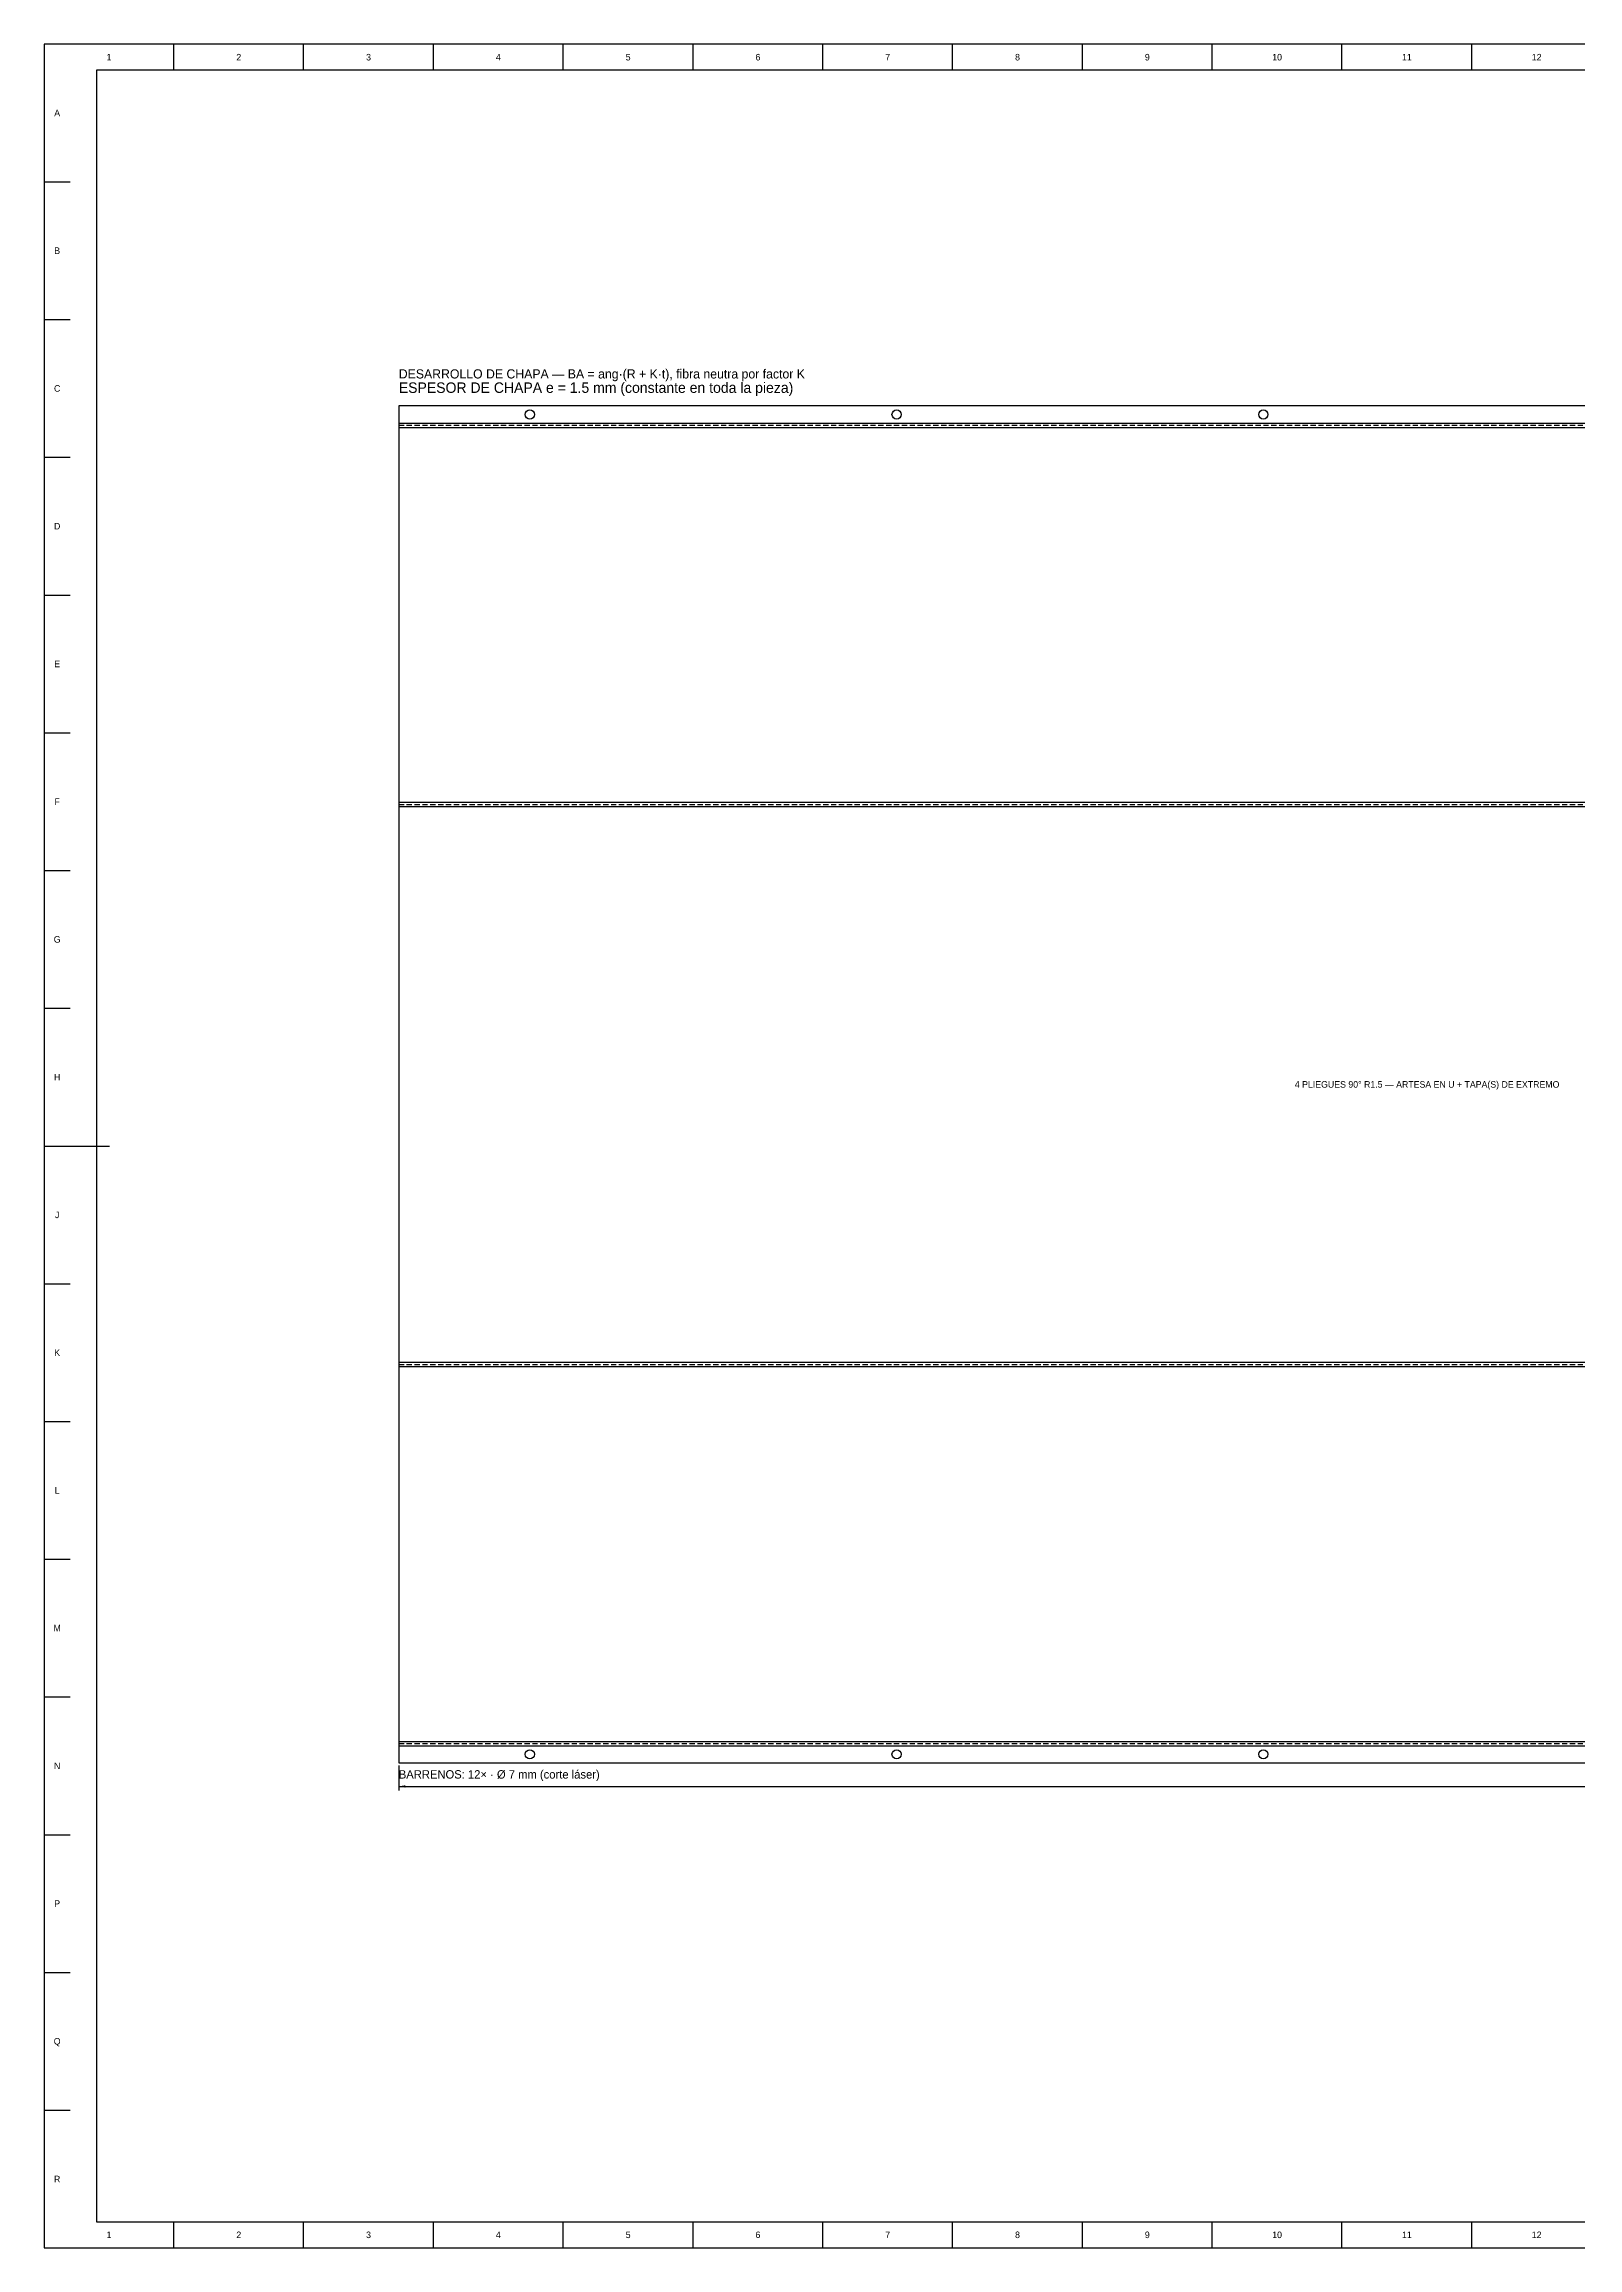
# Model space of a CAD drawing. Extents: x 0 to 2378, y 0 to 1682.
# Drawn here: x 0 to 1171, y 0 to 1682 of the extents above; entities that cross this region are included whole.
import ezdxf
from ezdxf.enums import TextEntityAlignment as Align

# ---------------------------------------------------------------- set-up
doc = ezdxf.new("R2010")
doc.units = 0
doc.linetypes.add('DASHED', pattern=[6, 4, -2])
for name, color, linetype in [('COTAS', 7, 'CONTINUOUS'), ('FINA', 7, 'CONTINUOUS'), ('NORMA', 7, 'CONTINUOUS'), ('PLIEGUE', 1, 'DASHED'), ('TEXTO', 7, 'CONTINUOUS'), ('VISIBLE', 7, 'CONTINUOUS')]:
    doc.layers.add(name, color=color, linetype=linetype)

msp = doc.modelspace()

# ---------------------------------------------------------------- linework, layer by layer
at = {"layer": 'COTAS'}
for p, q in [((270.805, 368.215), (270.805, 349.215)), ((270.805, 352.215), (2127.195, 352.215))]:
    msp.add_line(p, q, dxfattribs=at)
msp.add_solid([(270.805, 352.215), (275.805, 353.115), (275.805, 351.315)], dxfattribs=at)
at = {"layer": 'FINA'}
for p, q in [((2378, 1682), (0, 1682)), ((0, 1682), (0, 0)), ((99.0833, 1662), (99.0833, 1682)), ((198.1667, 1662), (198.1667, 1682)), ((297.25, 1662), (297.25, 1682)), ((396.3333, 1662), (396.3333, 1682)), ((495.4167, 1662), (495.4167, 1682)), ((594.5, 1662), (594.5, 1682)), ((693.5833, 1662), (693.5833, 1682)), ((792.6667, 1662), (792.6667, 1682)), ((891.75, 1662), (891.75, 1682)), ((990.8333, 1662), (990.8333, 1682)), ((1089.9167, 1662), (1089.9167, 1682)), ((0, 1576.875), (20, 1576.875)), ((0, 1471.75), (20, 1471.75)), ((270.805, 1392.785), (1840.805, 1392.785)), ((270.805, 1389.395), (1840.805, 1389.395)), ((0, 1366.625), (20, 1366.625)), ((0, 1261.5), (20, 1261.5)), ((0, 1156.375), (20, 1156.375)), ((270.805, 1103.395), (1840.805, 1103.395)), ((270.805, 1100.005), (1840.805, 1100.005)), ((0, 1051.25), (20, 1051.25)), ((0, 946.125), (20, 946.125)), ((0, 841), (20, 841)), ((0, 735.875), (20, 735.875)), ((270.805, 676.005), (1840.805, 676.005)), ((270.805, 672.605), (1840.805, 672.605)), ((0, 630.75), (20, 630.75)), ((0, 525.625), (20, 525.625)), ((0, 420.5), (20, 420.5)), ((270.805, 386.605), (1840.805, 386.605)), ((270.805, 383.215), (1840.805, 383.215)), ((0, 315.375), (20, 315.375)), ((0, 210.25), (20, 210.25)), ((0, 105.125), (20, 105.125)), ((99.0833, 0), (99.0833, 20)), ((198.1667, 0), (198.1667, 20)), ((297.25, 0), (297.25, 20)), ((396.3333, 0), (396.3333, 20)), ((495.4167, 0), (495.4167, 20)), ((594.5, 0), (594.5, 20)), ((693.5833, 0), (693.5833, 20)), ((792.6667, 0), (792.6667, 20)), ((891.75, 0), (891.75, 20)), ((990.8333, 0), (990.8333, 20)), ((1089.9167, 0), (1089.9167, 20)), ((0, 0), (2378, 0))]:
    msp.add_line(p, q, dxfattribs=at)
at = {"layer": 'NORMA'}
for p, q in [((2358, 1662), (40, 1662)), ((40, 1662), (40, 20)), ((0, 841), (50, 841)), ((40, 20), (2358, 20))]:
    msp.add_line(p, q, dxfattribs=at)
at = {"layer": 'PLIEGUE'}
for p, q in [((270.805, 1391.095), (1840.805, 1391.095)), ((270.805, 1101.695), (1840.805, 1101.695)), ((270.805, 674.305), (1840.805, 674.305)), ((270.805, 384.915), (1840.805, 384.915))]:
    msp.add_line(p, q, dxfattribs=at)
at = {"layer": 'VISIBLE'}
for p, q in [((1840.805, 1405.785), (270.805, 1405.785)), ((270.805, 1405.785), (270.805, 1100.005)), ((270.805, 1100.005), (270.805, 676.005)), ((270.805, 676.005), (270.805, 370.215)), ((270.805, 370.215), (1840.805, 370.215)), ((270.805, 370.215), (270.805, 370.215))]:
    msp.add_line(p, q, dxfattribs=at)
for centre in [(370.805, 1399.285), (650.805, 1399.285), (930.805, 1399.285), (370.805, 376.715), (650.805, 376.715), (930.805, 376.715)]:
    msp.add_circle(centre, 3.5, dxfattribs=at)

# ---------------------------------------------------------------- texts
at = {"layer": 'TEXTO'}
for s, p in [('1', (49.5417, 1672)), ('2', (148.625, 1672)), ('3', (247.7083, 1672)), ('4', (346.7917, 1672)), ('5', (445.875, 1672)), ('6', (544.9583, 1672)), ('7', (644.0417, 1672)), ('8', (743.125, 1672)), ('9', (842.2083, 1672)), ('10', (941.2917, 1672)), ('11', (1040.375, 1672)), ('12', (1139.4583, 1672)), ('A', (10, 1629.4375)), ('B', (10, 1524.3125)), ('C', (10, 1419.1875)), ('D', (10, 1314.0625)), ('E', (10, 1208.9375)), ('F', (10, 1103.8125)), ('G', (10, 998.6875)), ('H', (10, 893.5625)), ('4 PLIEGUES 90° R1.5 — ARTESA EN U + TAPA(S) DE EXTREMO', (1055.805, 888.005)), ('J', (10, 788.4375)), ('K', (10, 683.3125)), ('L', (10, 578.1875)), ('M', (10, 473.0625)), ('N', (10, 367.9375)), ('P', (10, 262.8125)), ('Q', (10, 157.6875)), ('R', (10, 52.5625)), ('1', (49.5417, 10)), ('2', (148.625, 10)), ('3', (247.7083, 10)), ('4', (346.7917, 10)), ('5', (445.875, 10)), ('6', (544.9583, 10)), ('7', (644.0417, 10)), ('8', (743.125, 10)), ('9', (842.2083, 10)), ('10', (941.2917, 10)), ('11', (1040.375, 10)), ('12', (1139.4583, 10))]:
    msp.add_text(s, height=5, dxfattribs=at).set_placement(p, align=Align.MIDDLE_CENTER)
for s, height, p in [('DESARROLLO DE CHAPA — BA = ang·(R + K·t), fibra neutra por factor K', 7, (270.805, 1426.785)), ('ESPESOR DE CHAPA e = 1.5 mm (constante en toda la pieza)', 8, (270.805, 1415.785)), ('BARRENOS: 12× · Ø 7 mm (corte láser)', 6.4, (270.805, 358.215))]:
    msp.add_text(s, height=height, dxfattribs=at).set_placement(p)

doc.saveas('drawing.dxf')
